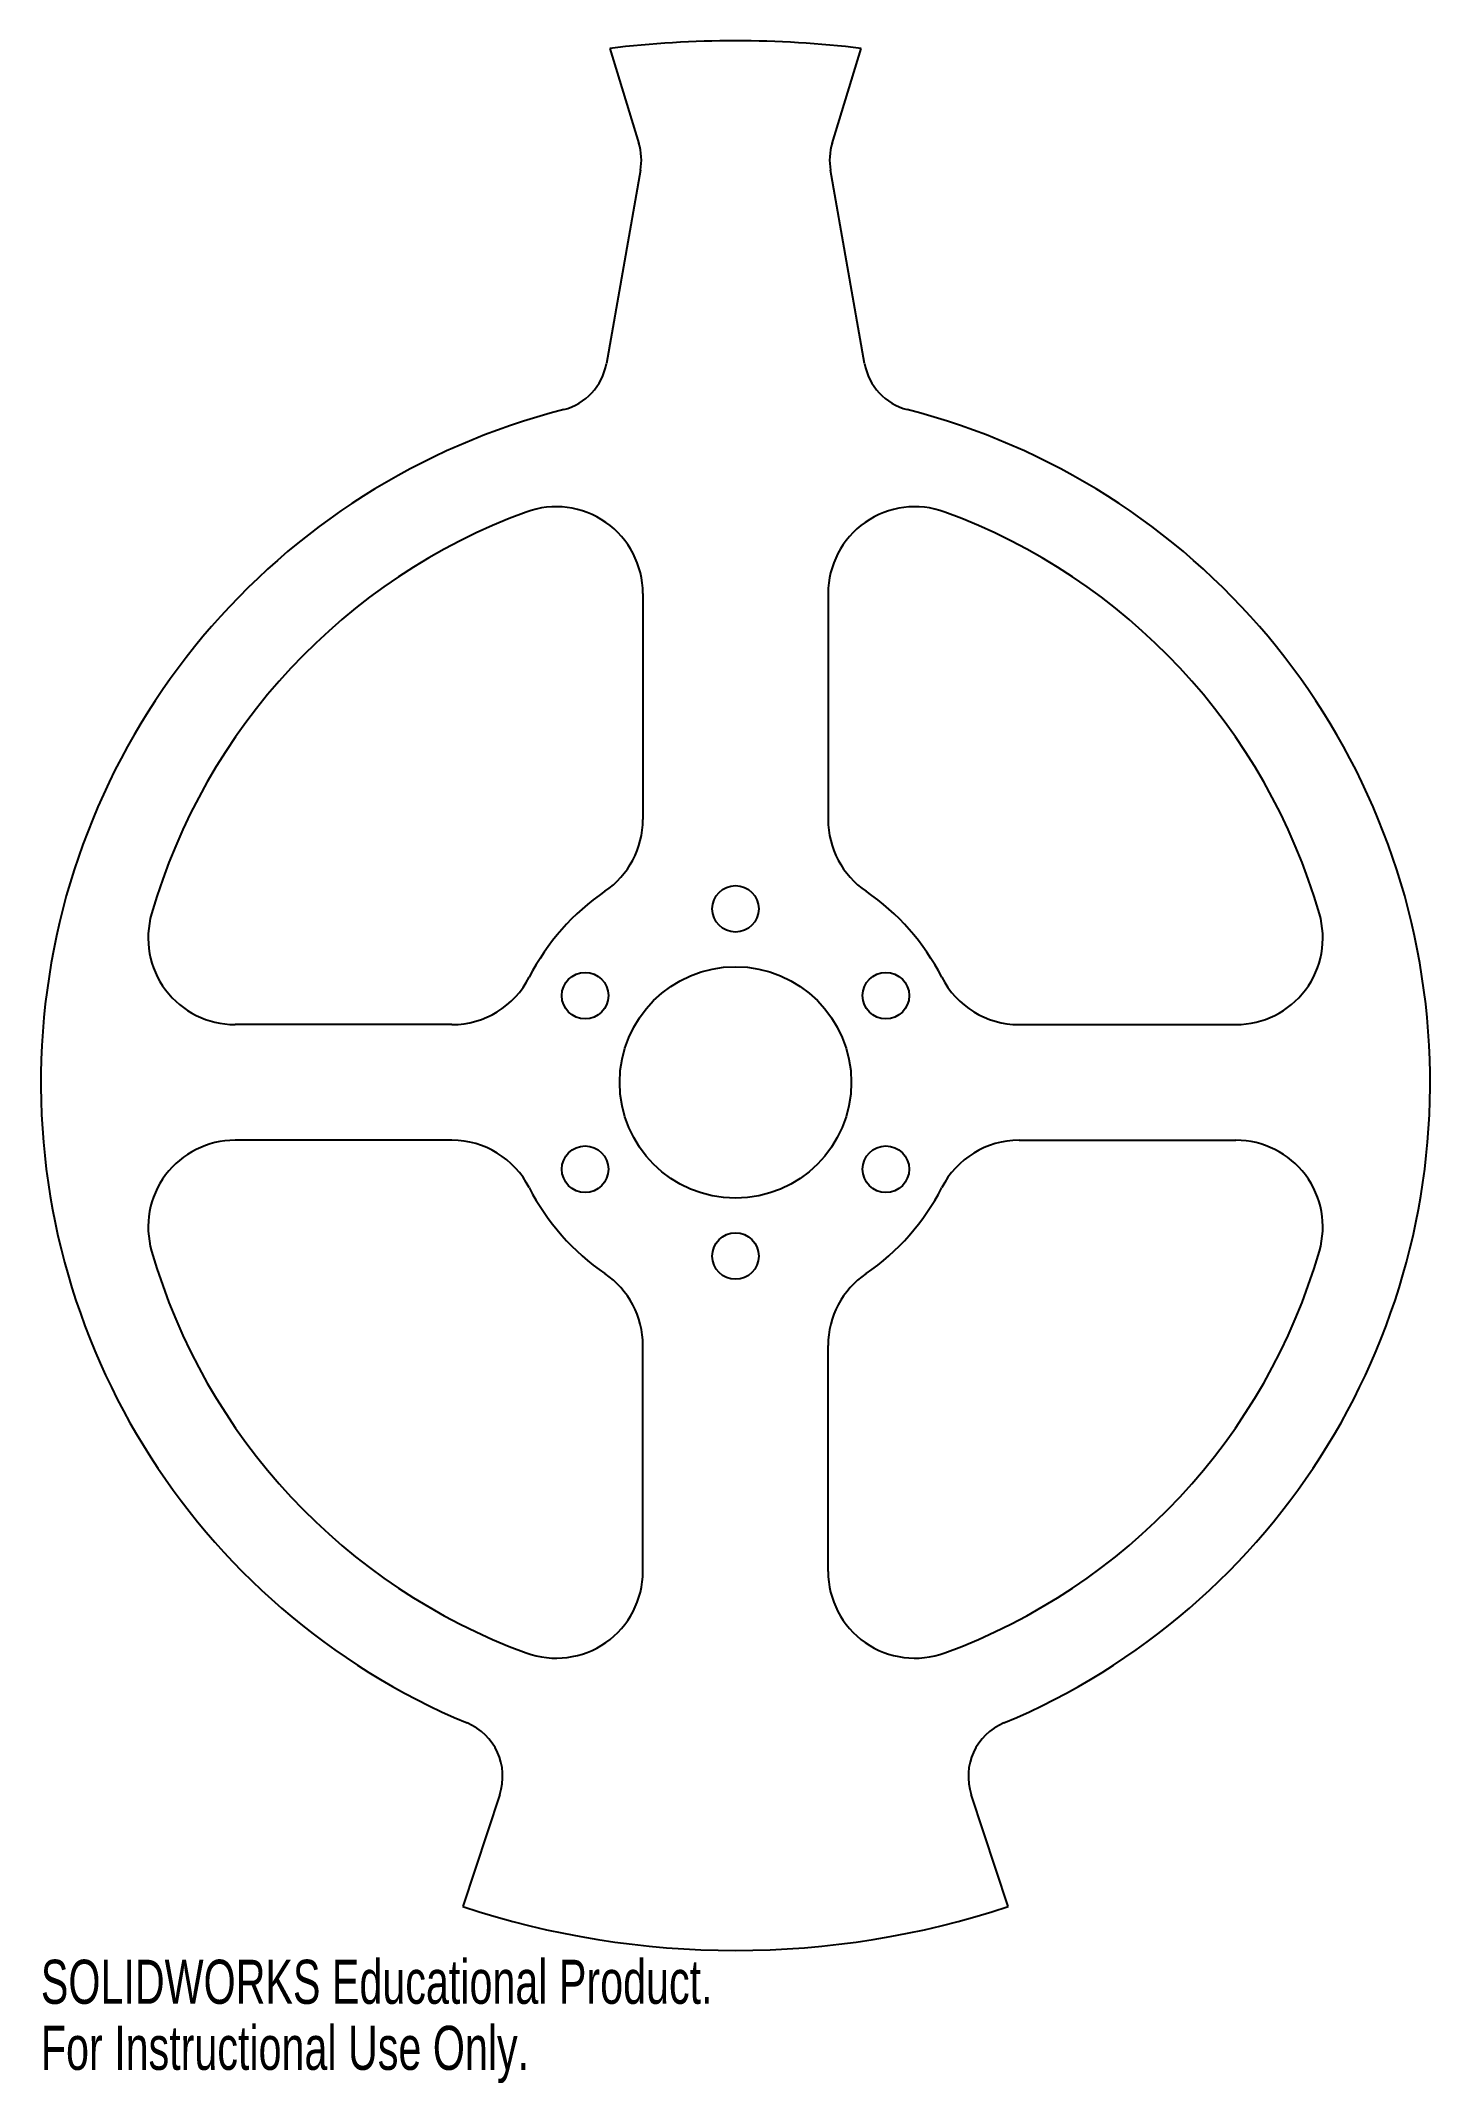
# Model space of a CAD drawing. Header units: inches. Extents: x -3 to 3, y -4.32 to 4.5.
import ezdxf

# ---------------------------------------------------------------- set-up
doc = ezdxf.new("R2010")
doc.units = ezdxf.units.IN
doc.header["$MEASUREMENT"] = 0
doc.styles.add('SLDTEXTSTYLE0', font='TXT', dxfattribs={"width": 0.7})

msp = doc.modelspace()

# ---------------------------------------------------------------- linework, layer by layer
at = {"color": 7, "linetype": 'Continuous', "lineweight": 25}
for p, q in [((-0.5421, 4.4672), (-0.4174, 4.0572)), ((0.4174, 4.0572), (0.5421, 4.4672)), ((-0.4104, 3.9411), (-0.5577, 3.1056)), ((0.5577, 3.1056), (0.4104, 3.9411)), ((-0.4, 2.1123), (-0.4, 1.1358)), ((0.4, 2.1123), (0.4, 1.1358)), ((-1.2247, 0.25), (-2.1615, 0.25)), ((1.2247, 0.25), (2.1615, 0.25)), ((-1.2247, -0.25), (-2.1615, -0.25)), ((1.2247, -0.25), (2.1615, -0.25)), ((-0.4, -2.1123), (-0.4, -1.1358)), ((0.4, -2.1123), (0.4, -1.1358)), ((-1.0181, -3.0763), (-1.1782, -3.5601)), ((1.1782, -3.5601), (1.0181, -3.0763))]:
    msp.add_line(p, q, dxfattribs=at)
for centre, radius in [((0, 0.75), 0.1005), ((-0.6495, 0.375), 0.1005), ((0, 0), 0.5), ((0.6495, 0.375), 0.1005), ((-0.6495, -0.375), 0.1005), ((0.6495, -0.375), 0.1005), ((0, -0.75), 0.1005)]:
    msp.add_circle(centre, radius, dxfattribs=at)
for centre, radius, start, end in [((0, 0), 4.5, 83.08063, 96.91937), ((-0.6566, 3.9845), 0.25, 350, 16.91937), ((0.6566, 3.9845), 0.25, 163.08063, 190), ((-0.8039, 3.149), 0.25, 284.32117, 350), ((0.8039, 3.149), 0.25, 190, 255.67883), ((0, 0), 3, 104.32117, 247.27577), ((0, 0), 3, 292.72423, 75.67883), ((-0.775, 2.1123), 0.375, 0, 110.14789), ((0.775, 2.1123), 0.375, 69.85211, 180), ((0, 0), 2.625, 110.14789, 163.87238), ((0, 0), 2.625, 16.12762, 69.85211), ((-0.775, 1.1358), 0.375, 304.30765, 0), ((0.775, 1.1358), 0.375, 180, 235.69235), ((0, 0), 1, 124.30765, 152.96431), ((0, 0), 1, 27.03569, 55.69235), ((-2.1615, 0.625), 0.375, 163.87238, 270), ((2.1615, 0.625), 0.375, 270, 16.12762), ((-1.2247, 0.625), 0.375, 270, 332.96431), ((1.2247, 0.625), 0.375, 207.03569, 270), ((-2.1615, -0.625), 0.375, 90, 196.12762), ((-1.2247, -0.625), 0.375, 27.03569, 90), ((1.2247, -0.625), 0.375, 90, 152.96431), ((2.1615, -0.625), 0.375, 343.87238, 90), ((0, 0), 1, 207.03569, 235.69235), ((0, 0), 1, 304.30765, 332.96431), ((0, 0), 2.625, 196.12762, 249.85211), ((0, 0), 2.625, 290.14789, 343.87238), ((-0.775, -1.1358), 0.375, 0, 55.69235), ((0.775, -1.1358), 0.375, 124.30765, 180), ((-0.775, -2.1123), 0.375, 249.85211, 0), ((0.775, -2.1123), 0.375, 180, 290.14789), ((-1.2555, -2.9977), 0.25, 341.6875, 67.27577), ((1.2555, -2.9977), 0.25, 112.72423, 198.3125), ((0, 0), 3.75, 251.6875, 288.3125)]:
    msp.add_arc(centre, radius, start, end, dxfattribs=at)

# ---------------------------------------------------------------- texts
at = {"color": 7, "linetype": 'Continuous', "char_height": 0.1903, "attachment_point": 1, "style": 'SLDTEXTSTYLE0'}
for s, insert in [('SOLIDWORKS Educational Product.', (-3, -3.7901)), ('For Instructional Use Only.', (-3, -4.0756))]:
    msp.add_mtext(s, dxfattribs=dict(at, insert=insert))

doc.saveas('drawing.dxf')
